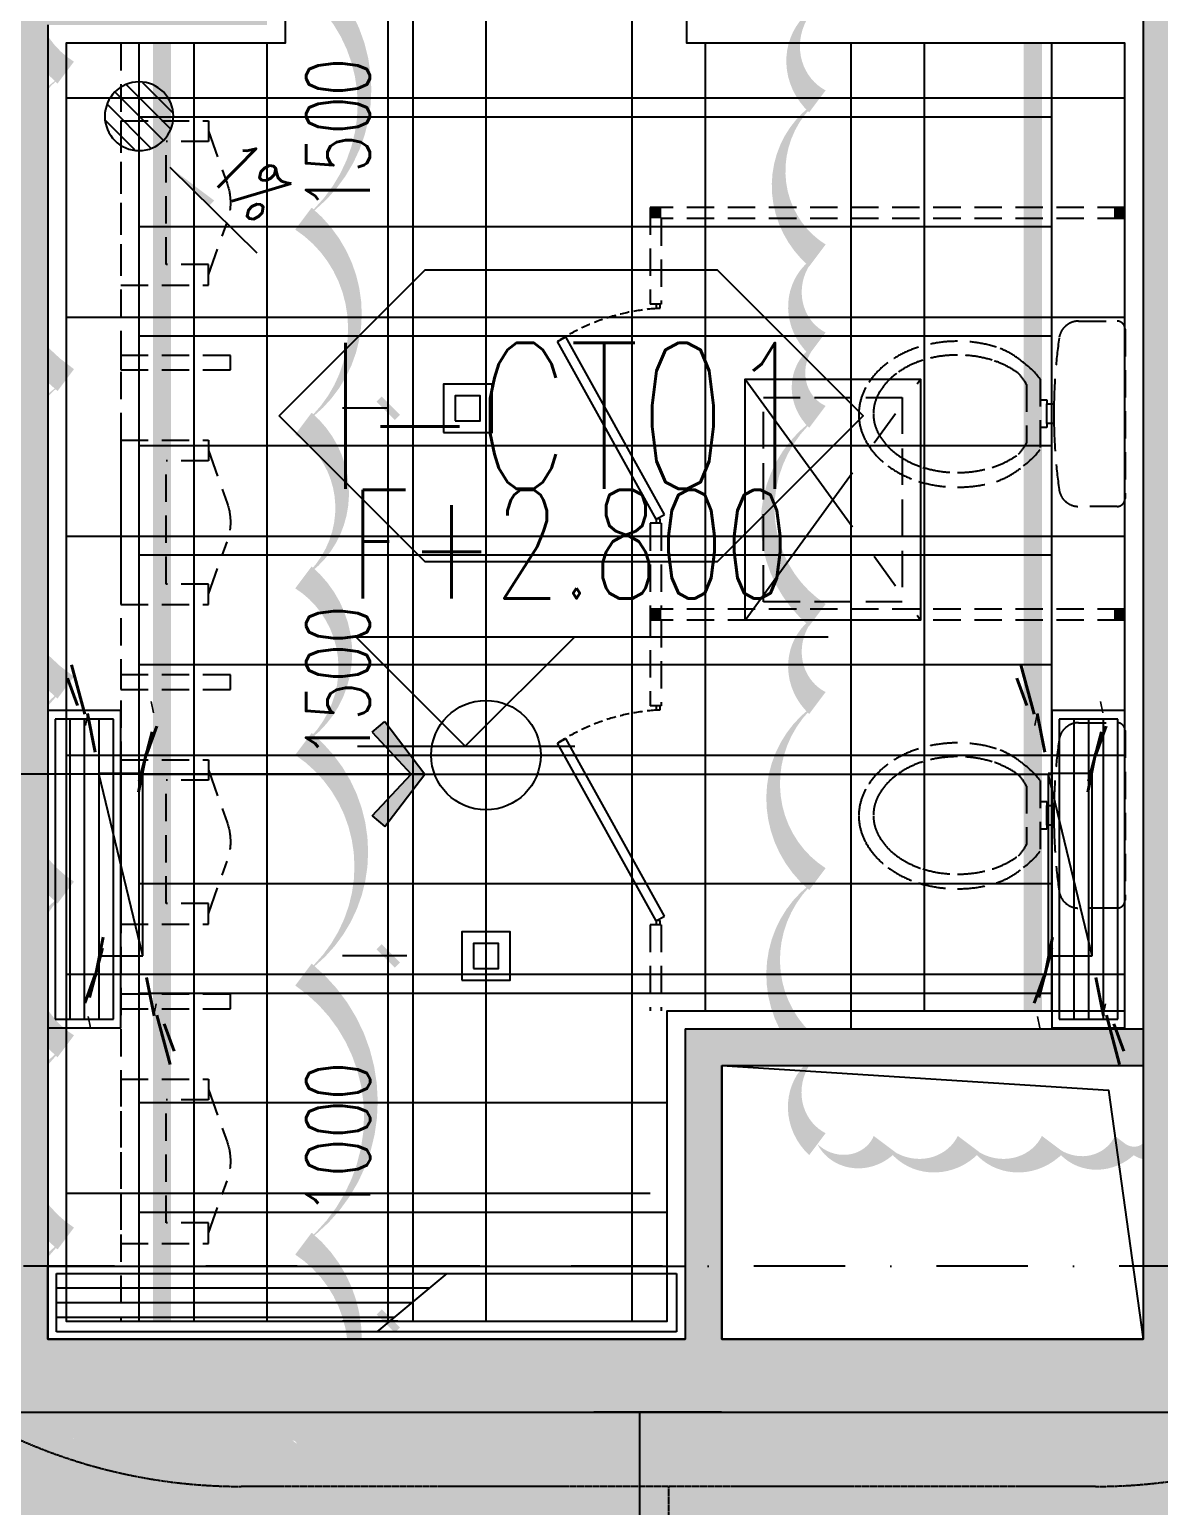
# Model space of a CAD drawing. Extents: x -354516 to 794396, y -401250 to -150594.
# Drawn here: x -19750 to -16656, y -373108 to -369063 of the extents above; entities that cross this region are included whole.
import ezdxf
from ezdxf.enums import TextEntityAlignment as Align

# ---------------------------------------------------------------- set-up
doc = ezdxf.new("R2010")
doc.units = 0
doc.header["$LTSCALE"] = 1000
doc.header["$MEASUREMENT"] = 0
for name, pattern in [('$0$HIDDEN', [0.375, 0.25, -0.125, 0, 0]), ('CENTER', [2, 1.25, -0.25, 0.25, -0.25]), ('DASH', [0.35, 0.25, -0.1]), ('DASHDOT2', [0.5, 0.25, -0.125, 0, -0.125]), ('DOTE', [2.4200000000000004, 2, -0.2, 0.02, -0.2])]:
    doc.linetypes.add(name, pattern=pattern)
for name, color, linetype in [('0-吊顶', 6, 'Continuous'), ('0-吊顶边界', 36, 'Continuous'), ('0-地面分缝', 37, 'Continuous'), ('0-灯具', 20, 'Continuous'), ('0-灯具修改0109', 140, 'Continuous'), ('0-设备风口', 5, 'Continuous'), ('0-设备风口（修改）', 71, 'Continuous'), ('A-轴线1', 1, 'DOTE'), ('A标-索引', 3, 'Continuous'), ('DIM_ELEV', 3, 'Continuous'), ('M-DUCT-S-DIFF', 6, 'DASH'), ('M-DUCT-S-EQ', 6, 'Continuous'), ('P-成活面', 4, 'Continuous'), ('PUB_DIM', 3, 'Continuous'), ('PUB_TEXT', 7, 'Continuous'), ('S-PLT', 30, 'Continuous'), ('WALL', 2, 'Continuous'), ('Z-材料', 3, 'Continuous'), ('墙体', 7, 'Continuous'), ('家具1', 61, 'Continuous'), ('楼梯', 145, 'Continuous'), ('门图', 134, 'Continuous')]:
    doc.layers.add(name, color=color, linetype=linetype)
doc.layers.add('0-地面材质_material hatch', color=251, linetype='Continuous', transparency=0.3)
doc.styles.add('_TCH_DIM', font='SIMPLEX', dxfattribs={"bigfont": 'GBCBIG'})
doc.styles.add('DIM', font='SimSun.ttf', dxfattribs={"width": 0.7})
doc.styles.add('DIM_FONT', font='SIMPLEX', dxfattribs={"width": 0.7, "bigfont": 'GBCBIG'})
doc.styles.add('HZ', font='tjromans.shx', dxfattribs={"width": 0.7, "bigfont": 'tjhztxt.shx'})
doc.styles.add('romans', font='romans', dxfattribs={"width": 0.7})
doc.dimstyles.new('_TCH_ARCH&&50', dxfattribs={"dimscale": 0.5, "dimtxt": 350, "dimasz": 100, "dimexe": 250, "dimexo": 300, "dimgap": 100, "dimtad": 1, "dimdec": 0, "dimzin": 0, "dimdsep": 46, "dimtxsty": 'DIM_FONT', "dimblk": 'ARCHTICK', "dimcen": 0.09, "dimclrd": 3, "dimclre": 3, "dimclrt": 7, "dimazin": 2, "dimtfac": 1, "dimtdec": 0, "dimtix": 1, "dimtmove": 2, "dimatfit": 3, "dimfxl": 0, "dimtolj": 1, "dimtzin": 0, "dimarcsym": 0})
doc.dimstyles.new('DIM', dxfattribs={"dimtxt": 2.5, "dimasz": 1, "dimexe": 1, "dimexo": 1, "dimgap": 1, "dimtad": 1, "dimdec": 0, "dimzin": 0, "dimdsep": 46, "dimtxsty": 'DIM', "dimblk": 'ARCHTICK', "dimcen": 0, "dimclrd": 5, "dimclre": 5, "dimclrt": 35, "dimadec": 0, "dimazin": 0, "dimtfac": 0.5, "dimtdec": 0, "dimtix": 1, "dimtmove": 2, "dimatfit": 2, "dimldrblk": 'A', "dimfxl": 0, "dimtolj": 1, "dimtzin": 0, "dimlwd": -1, "dimlwe": -1, "dimarcsym": 0})

# ---------------------------------------------------------------- blocks, each defined once
blk = doc.blocks.new('510I-01-LBBRestroom-plan-01$0$wtqyy')
at = {"layer": '0-灯具'}
for points in [[(-106.5, -26.5), (26.5, -26.5), (26.5, 106.5), (-106.5, 106.5)], [(-74.5, 5.5), (-5.5, 5.5), (-5.5, 74.5), (-74.5, 74.5)]]:
    blk.add_lwpolyline(points, close=True, dxfattribs=at)
blk = doc.blocks.new('A$C75901973')
at = {"layer": '0-设备风口'}
for p, q in [((0, -869.9999999999709), (0, 0)), ((0, 0), (200, 0)), ((200, 0), (200, -869.9999999999709)), ((20, -845.9999999999709), (20, -24)), ((20, -24), (180, -24)), ((60.00018899091447, -24), (60, -845.9999999999709)), ((100.0001683311821, -24), (100, -845.9999999999709)), ((140.0001453677723, -24), (140, -845.9999999999709)), ((180, -24), (180, -845.9999999999709)), ((180, -845.9999999999709), (20, -845.9999999999709)), ((200, -869.9999999999709), (0, -869.9999999999709))]:
    blk.add_line(p, q, dxfattribs=at)
at = {"layer": '0-设备风口', "linetype": 'ByBlock'}
blk.add_lwpolyline([(0, -869.9999999999709), (0, 0), (200, 0), (200, -869.9999999999709)], close=True, dxfattribs=at)
blk = doc.blocks.new('M-EADF-4')
at = {"color": 251, "linetype": 'CENTER', "ltscale": 0.4}
for p, q in [((331.8548851874934, 241.3490074090861), (-328.1451148125066, -238.6509925909139)), ((-328.1451148125066, 241.3490074090861), (331.8548851874934, -238.6509925909139))]:
    blk.add_line(p, q, dxfattribs=at)
blk.add_lwpolyline([(331.8548851874934, 241.3490074090861), (-328.1451148125066, 241.3490074090861), (-328.1451148125066, -238.6509925909139), (331.8548851874934, -238.6509925909139)], close=True)
at = {"color": 95, "linetype": 'DASH', "ltscale": 0.4}
blk.add_lwpolyline([(281.8548851874934, 191.3490074090861), (-278.1451148125066, 191.3490074090861), (-278.1451148125066, -188.6509925909139), (281.8548851874934, -188.6509925909139)], close=True, dxfattribs=at)
blk = doc.blocks.new('TJ-FK3')
for p, q in [((0.5, 0.5000000000109139), (-0.5, 0.5000000000109139)), ((-0.5, 0.5000000000109139), (-0.5, -0.5000000000109139)), ((0.5, -0.5000000000109139), (0.5, 0.5000000000109139)), ((-0.5, -0.5000000000109139), (0.5, -0.5000000000109139))]:
    blk.add_line(p, q)
at = {"color": 95}
blk.add_line((-0.5, -0.5000000000109139), (0.5, 0.5000000000109139), dxfattribs=at)
at = {"color": 95, "style": 'romans'}
for height, rotation, text_generation_flag, width, p in [(0.654350400000001, 311.9912634688246, 4, 0.7999999999999938, (-0.946558161143912, 1.379098507117305)), (0.654350400000001, 48.00873653117544, 6, 0.7999999999999938, (0.946558161143912, 1.379098507117305)), (0.4436329971176255, 123.4898884080581, 6, 0.8000000000000188, (-0.9503797233537625, 0.7664512077863037)), (0.4436329971176255, 236.5101115919419, 4, 0.8000000000000188, (0.9503797233537625, 0.7664512077863037)), (0.4436329971176305, 320.4926385295876, 4, 0.7999999999999909, (-0.7543717489952542, 0.9428834698555875)), (0.1337774737157268, 41.99126346882271, 4, 0.7999999999999959, (-0.8762879117875855, 0.7825028944571386)), (0.4436329971176305, 39.50736147041247, 6, 0.7999999999999909, (0.7543717489952542, 0.9428834698555875)), (0.1337774737157268, 318.0087365311772, 6, 0.7999999999999959, (0.8762879117875855, 0.7825028944571386)), (0.4436329971176305, 219.5073614704124, 6, 0.7999999999999909, (-0.7543717489952542, -0.9428834698555875)), (0.4436329971176255, 56.51011159194187, 4, 0.8000000000000188, (-0.9503797233537625, -0.7664512077863037)), (0.4436329971176255, 303.4898884080581, 6, 0.8000000000000188, (0.9503797233537625, -0.7664512077863037)), (0.4436329971176305, 140.4926385295875, 4, 0.7999999999999909, (0.7543717489952542, -0.9428834698555875)), (0.1337774737157268, 138.0087365311773, 6, 0.7999999999999959, (-0.8762879117875855, -0.7825028944571386)), (0.1337774737157268, 221.9912634688228, 4, 0.7999999999999959, (0.8762879117875855, -0.7825028944571386)), (0.654350400000001, 228.0087365311754, 6, 0.7999999999999938, (-0.946558161143912, -1.379098507117305)), (0.654350400000001, 131.9912634688245, 4, 0.7999999999999938, (0.946558161143912, -1.379098507117305))]:
    blk.add_text('-', height=height, rotation=rotation, dxfattribs=dict(at, text_generation_flag=text_generation_flag, width=width)).set_placement(p)
blk = doc.blocks.new('$TwtSys$00000125')
blk.add_circle((0, 0, 1e-08), 0.6666666666666666)
blk = doc.blocks.new('GRID')
at = {"layer": '墙体', "color": 250, "linetype": 'DASHDOT2', "lineweight": -3}
blk.add_line((107436.3835067166, 12586.54070517188), (-19063.61649328339, 12586.54070517188), dxfattribs=at)
blk = doc.blocks.new('TL-01')
at = {"layer": 'Z-材料'}
blk.add_lwpolyline([(-8, 0), (-4, 4), (4, 4), (8, 0), (4, -4), (-4, -4)], close=True, dxfattribs=at)
at = {"layer": 'Z-材料', "color": 6, "style": 'HZ', "width": 0.7}
blk.add_attdef('A', text='', height=4.5, dxfattribs=at).set_placement((0, 0), align=Align.MIDDLE_CENTER)
blk = doc.blocks.new('_ArchTick')
at = {"color": 0, "linetype": 'ByBlock', "const_width": 0.4}
blk.add_lwpolyline([(-0.5, -0.5), (0.5, 0.5)], dxfattribs=at)
blk = doc.blocks.new('*D294')
at = {"layer": 'Defpoints', "color": 0}
for p in [(-18767.58965030599, -371599.9999980917), (-18566.50971526885, -371599.9999980917), (-18591.76720462374, -372599.9999980929)]:
    blk.add_point(p, dxfattribs=at)
at = {"layer": 'PUB_DIM', "color": 3, "lineweight": -2}
for p, q in [((-18716.50971526885, -371599.9999980917), (-18892.58965030599, -371599.9999980917)), ((-18767.58965030599, -372599.9999980929), (-18767.58965030599, -371599.9999980917)), ((-18741.76720462374, -372599.9999980929), (-18892.58965030599, -372599.9999980929))]:
    blk.add_line(p, q, dxfattribs=at)
at = {"layer": 'PUB_DIM', "color": 3, "lineweight": -2, "xscale": 50, "yscale": 50, "zscale": 50}
for p, rotation in [((-18767.58965030599, -371599.9999980917), 90), ((-18767.58965030599, -372599.9999980929), 270)]:
    blk.add_blockref('_ArchTick', p, dxfattribs=dict(at, rotation=rotation))
at = {"layer": 'PUB_DIM', "color": 7, "insert": (-18905.08965030593, -372099.9999980923), "char_height": 175, "attachment_point": 5, "rotation": 90, "style": 'DIM_FONT'}
blk.add_mtext('\\A1;1000', dxfattribs=at)
blk = doc.blocks.new('*D295')
at = {"layer": 'Defpoints', "color": 0}
for p in [(-18767.73065795098, -370099.9999980917), (-18616.50971526885, -370099.9999980917), (-18566.50971526885, -371599.9999980917)]:
    blk.add_point(p, dxfattribs=at)
at = {"layer": 'PUB_DIM', "color": 3, "lineweight": -2}
for p, q in [((-18766.50971526885, -370099.9999980917), (-18892.73065795098, -370099.9999980917)), ((-18767.73065795098, -371599.9999980917), (-18767.73065795098, -370099.9999980917)), ((-18716.50971526885, -371599.9999980917), (-18892.73065795098, -371599.9999980917))]:
    blk.add_line(p, q, dxfattribs=at)
at = {"layer": 'PUB_DIM', "color": 3, "lineweight": -2, "xscale": 50, "yscale": 50, "zscale": 50}
for p, rotation in [((-18767.73065795098, -370099.9999980917), 90), ((-18767.73065795098, -371599.9999980917), 270)]:
    blk.add_blockref('_ArchTick', p, dxfattribs=dict(at, rotation=rotation))
at = {"layer": 'PUB_DIM', "color": 7, "insert": (-18905.23065795091, -370849.9999980917), "char_height": 175, "attachment_point": 5, "rotation": 90, "style": 'DIM_FONT'}
blk.add_mtext('\\A1;1500', dxfattribs=at)
blk = doc.blocks.new('*D296')
at = {"layer": 'Defpoints', "color": 0}
for p in [(-18767.73065795097, -368599.9999980917), (-18566.50971526885, -368599.9999980917), (-18616.50971526885, -370099.9999980917)]:
    blk.add_point(p, dxfattribs=at)
at = {"layer": 'PUB_DIM', "color": 3, "lineweight": -2}
for p, q in [((-18716.50971526885, -368599.9999980917), (-18892.73065795097, -368599.9999980917)), ((-18767.73065795098, -370099.9999980917), (-18767.73065795097, -368599.9999980917)), ((-18766.50971526885, -370099.9999980917), (-18892.73065795098, -370099.9999980917))]:
    blk.add_line(p, q, dxfattribs=at)
at = {"layer": 'PUB_DIM', "color": 3, "lineweight": -2, "xscale": 50, "yscale": 50, "zscale": 50}
for p, rotation in [((-18767.73065795097, -368599.9999980917), 90), ((-18767.73065795098, -370099.9999980917), 270)]:
    blk.add_blockref('_ArchTick', p, dxfattribs=dict(at, rotation=rotation))
at = {"layer": 'PUB_DIM', "color": 7, "insert": (-18905.23065795091, -369349.9999980917), "char_height": 175, "attachment_point": 5, "rotation": 90, "style": 'DIM_FONT'}
blk.add_mtext('\\A1;1500', dxfattribs=at)
blk = doc.blocks.new('*D369')
at = {"layer": 'Defpoints', "color": 0}
for p in [(-17705.03757340774, -372849.9999980917), (-18079.94769315455, -374450.0003686273), (-17705.03757340774, -374450.0003686273)]:
    blk.add_point(p, dxfattribs=at)
at = {"layer": 'PUB_DIM', "color": 3, "lineweight": -2}
for p, q in [((-17855.03757340774, -372849.9999980917), (-18204.94769315455, -372849.9999980917)), ((-18079.94769315455, -372849.9999980917), (-18079.94769315455, -374450.0003686273)), ((-17855.03757340774, -374450.0003686273), (-18204.94769315455, -374450.0003686273))]:
    blk.add_line(p, q, dxfattribs=at)
at = {"layer": 'PUB_DIM', "color": 3, "lineweight": -2, "xscale": 50, "yscale": 50, "zscale": 50}
for p, rotation in [((-18079.94769315455, -372849.9999980917), 90), ((-18079.94769315455, -374450.0003686273), 270)]:
    blk.add_blockref('_ArchTick', p, dxfattribs=dict(at, rotation=rotation))
at = {"layer": 'PUB_DIM', "color": 7, "insert": (-18217.44769315449, -373650.0001833595), "char_height": 175, "attachment_point": 5, "rotation": 90, "style": 'DIM_FONT'}
blk.add_mtext('\\A1;1600', dxfattribs=at)
blk = doc.blocks.new('$TwtSys$00000141')
for p, q in [((-94.19606303561523, 7.672111694559135), (-10.08309029082739, 91.78508443935061)), ((-94.19606303561523, 7.672111694559135), (-10.08309029082739, 91.78508443935061)), ((-87.21916889109707, -35.05448014085778), (35.05448014085778, 87.21916889110071)), ((-87.21916889109707, -35.05448014085778), (35.05448014085778, 87.21916889110071)), ((-66.46803743153214, -66.46803743153941), (66.46803743153214, 66.46803743153214)), ((-66.46803743153214, -66.46803743153578), (66.46803743153214, 66.46803743153214)), ((-32.35611368903483, -87.061266563549), (87.58274635417911, 32.87759347966494)), ((-32.35611368903483, -87.061266563549), (87.58274635417911, 32.87759347966858)), ((11.43110768805855, -92.25951895252001), (92.2594807012465, -11.43114593933933)), ((11.43110768805855, -92.25951895252001), (92.2594807012465, -11.43114593933933))]:
    blk.add_line(p, q)
blk.add_circle((0, 0), 94)
blk.add_circle((0, 0), 94)
blk = doc.blocks.new('A')
at = {"color": 134}
for p, q in [((-1.435067392276323, 1.147654099946521), (-1.089590771724032, 1.437450103912849)), ((-1.089590771724032, 1.437450103912849), (0, 0)), ((-1.435067392276323, 1.147654099946521), (-0.3688396396728422, 0)), ((-0.3688396396728422, 3.638e-12), (-2.127066897330223, 0)), ((-1.435067392276323, -1.147654099946521), (-0.3688396396728422, 0)), ((-1.089590771724032, -1.437450103912849), (0, 0)), ((-1.435067392276323, -1.147654099946521), (-1.089590771724032, -1.437450103912849))]:
    blk.add_line(p, q, dxfattribs=at)
for points in [[(-1.435067392276323, 1.147654099946521), (-1.089590771724032, 1.437450103912849), (-0.3688396396728422, 0), (0, 0)], [(-1.435067392276323, -1.147654099946521), (-1.089590771724032, -1.437450103912849), (-0.3688396396728422, 0), (0, 0)]]:
    blk.add_solid(points, dxfattribs=at)

msp = doc.modelspace()

# ---------------------------------------------------------------- hatches: boundary and pattern name
at = {"layer": '0-吊顶边界'}
h = msp.add_hatch(dxfattribs=at)
h.set_pattern_fill('_USER', color=250, scale=600, angle=90, pattern_type=0)
h.set_pattern_definition([(90, (-18100.00474119909, -366301.9602059883), (-600, 3.673940397442059e-14), [])])
h.paths.add_polyline_path([(-16749.99999993911, -366301.9602059882), (-16749.999999936, -367699.9999980845), (-17950.00971515716, -367699.999998087), (-17950.00971515716, -368050.0116662802), (-17750.00971514326, -368050.0116662848), (-17750.00971514326, -367899.9999980858), (-16749.99999993605, -367899.9999980858), (-16749.99358399392, -368800.0108327116), (-17950.00971515713, -368800.0092290323), (-17950.00971515712, -369100.0200558229), (-16949.99999993601, -369100.0200558226), (-16949.99999993911, -371799.9999985679), (-18004.00355237797, -371799.9999985702), (-18004.00355237664, -372600.0000014649), (-19450.00948246194, -372600.0000014631), (-19450.00948245461, -369100.0104317656), (-19000.00971515576, -369100.0104317659), (-19000.00971515573, -368800.0104317653), (-19450.00948246265, -368800.0104317653), (-19450.00948245907, -366301.9602059883)])
h = msp.add_hatch(dxfattribs=at)
h.set_pattern_fill('_USER', color=250, scale=300, pattern_type=0)
h.set_pattern_definition([(0, (-18100.00474119909, -366301.9602059883), (0, 300), [])])
h.paths.add_polyline_path([(-16749.99999993911, -366301.9602059882), (-16749.999999936, -367699.9999980845), (-17950.00971515716, -367699.999998087), (-17950.00971515716, -368050.0116662802), (-17750.00971514326, -368050.0116662848), (-17750.0097151538, -367899.9999980858), (-16749.99999994659, -367899.9999980858), (-16749.99358399392, -368800.0108327116), (-17950.00971515713, -368800.0092290323), (-17950.00971515712, -369100.0200558229), (-16949.99999993601, -369100.0200558226), (-16949.99999993911, -371799.9999985679), (-18004.00355237797, -371799.9999985702), (-18004.00355237664, -372600.0000014649), (-19450.00948246194, -372600.0000014631), (-19450.00948245461, -369100.0104317656), (-19000.00971515576, -369100.0104317659), (-19000.00971515573, -368800.0104317653), (-19450.00948246265, -368800.0104317653), (-19450.00948245907, -366301.9602059883)])
at = {"layer": '0-地面分缝'}
msp.add_hatch(color=256, dxfattribs=at).paths.add_polyline_path([(-19365.2301220286, -369439.9515273212), (-19258.38300886539, -369545.2306534988), (-19244.34579204161, -369530.9843717437)])
at = {"layer": '0-地面材质_material hatch'}
h = msp.add_hatch(dxfattribs=at)
h.set_pattern_fill('AR-CONC', color=256, scale=75)
h.set_pattern_definition([(49.99999999999999, (-498310856.1664237, -3090192758.000448), (537.9451369505651, -47.06410123694633), [56.25, -618.75]), (355, (-498310856.1664237, -3090192758.000448), (-104.06350020975, 564.1441002750089), [45, -495]), (100.45144446, (-498310811.337663, -3090192761.922456), (433.881635045334, 517.0799932264721), [47.80514399999993, -525.856583999999]), (46.18420000000002, (-498310856.1664237, -3090192608.000448), (800.4309980036793, -124.1394605948074), [84.37499999999987, -928.124999999999]), (96.63563549, (-498310789.463865, -3090192618.345428), (700.9964592556713, 730.5889505809129), [71.7077565, -788.7853199999998]), (351.1841639899999, (-498310856.1664237, -3090192608.000448), (700.9964587910798, 730.5889502024926), [67.5, -742.5000007499999]), (21, (-498310781.1664237, -3090192645.500448), (447.6802890888462, -301.9641679990041), [56.25, -618.75]), (326.0000000000001, (-498310781.1664237, -3090192645.500448), (182.4864989411863, 543.8625337851397), [45, -495]), (71.45144474, (-498310743.8597332, -3090192670.664129), (630.1667825474783, 241.8983646047654), [47.8051425, -525.856584]), (37.50000000000001, (-498310856.1664237, -3090192758.000448), (9.119891487968001, 249.6703903734836), [0, -488.9999999999999, 0, -502.5, 0, -496.875]), (7.499999999999999, (-498310856.1664237, -3090192758.000448), (197.3021530816115, 295.8087839117702), [0, -286.5, 0, -477.75, 0, -189.375]), (327.5, (-498311023.4164237, -3090192758.000448), (400.3668271293068, -16.91615380078482), [0, -187.5, 0, -585, 0, -776.25]), (317.5, (-498311098.4164237, -3090192758.000448), (437.3896270067897, 75.07873674923829), [0, -243.75, 0, -388.5, 0, -551.25])])
h.paths.add_polyline_path([(-21749.28975502215, -372649.9820161187), (-23530.90999648533, -372649.3737750374), (-23513.91107264719, -372734.3683967911), (-23611.96908936463, -372753.9800000511), (-22658.96006021462, -377519.0252189957), (-22560.90199438296, -377499.4136061989), (-22313.9110432621, -378734.3683910691), (-22411.97848395071, -378753.9800286614), (-22000.13675001822, -380813.1994419419), (-22490.42709163389, -380911.256998571), (-22259.04867140017, -382068.1367879235), (-10414.97396311722, -379699.3211675011), (-9276.888346767046, -374008.8313947045), (-10256.47591868601, -374008.8313947045), (-10488.36397801514, -372849.9999980905), (-11599.99999994138, -372849.9999980879), (-11598.81378185894, -372649.9999981048), (-13106.92520302813, -372649.9999980951), (-13099.99999994144, -372849.9999980886), (-13199.99999962543, -372849.9999981018), (-13199.99999991617, -373050.0000014626), (-13799.99999991617, -373050.0000014626), (-13799.99999991617, -372849.5220690094), (-16499.99999991617, -372849.9999981247), (-17854.16717501764, -372849.9999980918), (-19700.00000017916, -372849.9999980918), (-19901.51054892502, -372849.9820156418), (-21749.28975502215, -372849.9820156418)])
at = {"layer": 'WALL'}
h = msp.add_hatch(color=250, dxfattribs=at)
h.dxf.hatch_style = 1
edge = h.paths.add_edge_path()
edge.add_line((-16299.99999993935, -366249.9999980921), (-13799.99999993909, -366249.999998092))
edge.add_line((-13799.99999993909, -366249.999998092), (-13799.99999993909, -366049.9999980918))
edge.add_line((-13799.99999993909, -366049.9999980918), (-16499.99999993923, -366049.999998092))
edge.add_line((-16499.99999993923, -366049.999998092), (-16799.99999993801, -366049.999998092))
edge.add_line((-16799.99999993801, -366049.999998092), (-16799.99999993801, -366249.999998092))
edge.add_line((-16799.99999993801, -366249.999998092), (-16699.99999993921, -366249.999998092))
edge.add_line((-16699.99999993921, -366249.999998092), (-16699.99999993922, -372649.9999980922))
edge.add_line((-16699.99999993922, -372649.9999980922), (-17854.16717501781, -372649.9999980922))
edge.add_line((-17854.16717501781, -372649.9999980922), (-17854.16717501778, -371899.9924455565))
edge.add_line((-17854.16717501778, -371899.9924455565), (-16699.99999993815, -371899.9924455566))
edge.add_line((-16699.99999993815, -371899.9924455566), (-16699.99999993815, -371799.9924455566))
edge.add_line((-16699.99999993815, -371799.9924455566), (-17954.1671750166, -371799.992445557))
edge.add_line((-17954.1671750166, -371799.992445557), (-17954.16717501663, -372649.9999980914))
edge.add_line((-17954.16717501663, -372649.9999980914), (-19700.00000017908, -372649.9999980915))
edge.add_line((-19700.00000017908, -372649.9999980915), (-19700.00000017908, -369049.9999980865))
edge.add_line((-19700.00000017908, -369049.9999980865), (-19100.00971515931, -369049.9999980861))
edge.add_line((-19100.00971515931, -369049.9999980861), (-19100.00971515931, -368849.9999980861))
edge.add_line((-19100.00971515931, -368849.9999980861), (-19700.00948246268, -368849.9999980864))
edge.add_line((-19700.00948246268, -368849.9999980864), (-19700.00948246268, -366149.9999990233))
edge.add_line((-19700.00948246268, -366149.9999990233), (-17799.9999999404, -366149.9999990234))
edge.add_line((-17799.9999999404, -366149.9999990234), (-17799.9999999404, -366049.999998092))
edge.add_line((-17799.9999999404, -366049.999998092), (-19700.01475250828, -366049.999998092))
edge.add_line((-19700.01475250828, -366049.999998092), (-19700.01475250827, -365850.7332382523))
edge.add_line((-19700.01475250827, -365850.7332382523), (-19900.01475250837, -365850.7332382523))
edge.add_line((-19900.01475250837, -365850.7332382523), (-19900.01475250838, -366049.9999980919))
edge.add_line((-19900.01475250838, -366049.9999980919), (-20100.0094824624, -366049.9999980919))
edge.add_line((-20100.0094824624, -366049.9999980919), (-20100.00948246415, -366249.9999980921))
edge.add_line((-20100.00948246415, -366249.9999980921), (-19900.00948246239, -366249.9999980921))
edge.add_line((-19900.00948246239, -366249.9999980921), (-19900.00948246239, -368849.9999980861))
edge.add_line((-19900.00948246239, -368849.9999980861), (-22863.068633989, -368849.9999980861))
edge.add_line((-22863.068633989, -368849.9999980861), (-23343.09553685468, -366449.8654837572))
edge.add_arc((-23352.07843885159, -366150.0000014626), 300.0000000000231, 248.748127063835, 271.7158643751626, ccw=False)
edge.add_line((-23460.81899017299, -366429.5988077876), (-23547.63693480694, -366446.9623967144))
edge.add_line((-23547.63693480694, -366446.9623967144), (-23027.0294145322, -369049.9999980861))
edge.add_line((-23027.0294145322, -369049.9999980861), (-19900.00000017904, -369049.9999980861))
edge.add_line((-19900.00000017904, -369049.9999980861), (-19900.00000017904, -372649.9820156033))
edge.add_line((-19900.00000017904, -372649.9820156033), (-21749.3024729696, -372649.9820156032))
edge.add_arc((-22032.13882583931, -372750.0000014626), 300.0000000000255, 1.1084466677857563e-11, 19.474864092055213, ccw=False)
edge.add_arc((-22032.1388258393, -372750.0000014626), 299.9999999999964, -19.46757725884902, 0, ccw=False)
edge.add_line((-21749.28975504645, -372849.9820156032), (-19700.00948246242, -372849.9820156032))
edge.add_line((-19700.00948246242, -372849.9820156032), (-17854.16717501765, -372849.9999980917))
edge.add_line((-17854.16717501765, -372849.9999980917), (-16499.99999993923, -372849.9999980917))
edge.add_line((-16499.99999993923, -372849.9999980917), (-13799.99999993909, -372849.9999980921))
edge.add_line((-13799.99999993909, -372849.9999980921), (-13799.99999993909, -372649.999998092))
edge.add_line((-13799.99999993909, -372649.999998092), (-16299.99999993935, -372649.9999980918))
edge.add_line((-16299.99999993935, -372649.9999980918), (-16299.99999993935, -366249.9999980921))

# ---------------------------------------------------------------- linework, layer by layer
at = {"layer": '0-吊顶', "linetype": 'DASH', "ltscale": 0.01}
msp.add_lwpolyline([(-19170.11679899562, -365345.7318358743), (-16830.74306601155, -365345.7318358743, -0.414213562373095), (-15330.74306601155, -366845.7318358743), (-15330.74306601155, -371553.0431309068, -0.414213562373095), (-16830.74306601155, -373053.0431309068), (-19170.11679899562, -373053.0431309068, -0.414213562373095), (-20670.11679899562, -371553.0431309068), (-20670.11679899562, -366845.7318358743, -0.414213562373095)], format="xyb", close=True, dxfattribs=at)
msp.add_lwpolyline([(-18000.42993247378, -373053.0431342446), (-18000.42993247378, -375220.7066402757), (-16721.65611040461, -375220.7066402757)], dxfattribs=at)
at = {"layer": '0-吊顶边界'}
for p, q in [((-19450.00000017896, -372599.9999980914), (-19450.00000018134, -369099.9999980864)), ((-16949.99999993815, -371749.9924455566), (-16949.99999993818, -369099.9999980861))]:
    msp.add_line(p, q, dxfattribs=at)
at = {"layer": '0-地面分缝'}
for points in [[(-18500.00043525061, -366299.999998092), (-18500.05527574482, -372599.9999980931)], [(-19100.0248088263, -369099.9999980861), (-19100.05527576753, -372599.9999980922)], [(-17900.02480878087, -369099.9999980861), (-17900.04787654206, -371749.9924455588)], [(-17300.0248248767, -369099.9999980861), (-17300.04874706914, -371750.0000013963)], [(-19700.0094824616, -369250.0000014635), (-19700.00000017908, -369250.0000014635)], [(-19650.00000017908, -369250.0000014635), (-16749.99999993818, -369250.0000014635)], [(-19126.7301220286, -369674.9515273212), (-19365.2301220286, -369439.9515273212)], [(-19700.0094824616, -369850.0000014635), (-19700.00000017908, -369850.0000014635)], [(-19650.00000017905, -369850.0000014635), (-16749.99999993817, -369850.0000014635)], [(-19700.0094824616, -370450.0000014635), (-19700.00000017908, -370450.0000014635)], [(-19650.00000017904, -370450.0000014635), (-16749.99999993817, -370450.0000014635)], [(-19700.0094824616, -371050.0000014635), (-19700.00000017908, -371050.0000014635)], [(-19650.00000017901, -371050.0000014635), (-16749.99999993816, -371050.0000014635)], [(-19700.0094824616, -371650.0000014635), (-19700.00000017908, -371650.0000014635)], [(-19650.000000179, -371650.0000014635), (-16749.99999993815, -371650.0000014635)], [(-19700.0094824616, -372250.0000014635), (-19700.00000017908, -372250.0000014635)], [(-19650.00000017897, -372250.0000014635), (-18049.94784148302, -372250.0000014635)]]:
    msp.add_lwpolyline(points, dxfattribs=at)
at = {"layer": '0-灯具', "linetype": '$0$HIDDEN', "ltscale": 0.005, "const_width": 50}
for points in [[(-19387.33700959321, -372599.9999980915), (-19387.33700959308, -369099.9999980864)], [(-17002.06137194542, -369099.9999980861), (-17002.06137194442, -371749.9924455566)]]:
    msp.add_lwpolyline(points, dxfattribs=at)
at = {"layer": '0-灯具修改0109'}
for points in [[(-19650.87402620372, -368759.2915027293, 0, 75, 0.5), (-19650.87402620372, -369180.4179849427, 0, 75, 0.5), (-19650.87402620372, -370022.6709493697, 0, 75, 0.5), (-19650.87402620372, -370864.9239137964, 0, 75, 0.5), (-19650.87402620372, -371426.4258900811, 0, 75, 0.5), (-19650.87402620372, -371847.5523722945, 0, 75, 0.5), (-19650.87402620372, -372373.9604750613, 0, 75, 0.5), (-19650.87402620372, -372900.368577828, 0, 75, 0.5), (-19650.87402620372, -372949.500000753, 0, 75, 0.5), (-19376.69829525482, -372949.500000753, 0, 75, 0.5), (-19206.97046181025, -372949.500000753, 0, 75, 0.5), (-19037.24262836569, -372949.500000753, 0, 75, 0.5), (-18999.90250500789, -372949.500000753, 0, 75, 0.5), (-18999.90250500789, -372387.9980244684, 0, 75, 0.5), (-18999.90250500789, -371651.0266805949, 0, 75, 0.5), (-18999.90250500789, -371019.3369572746, 0, 75, 0.5), (-18999.90250500789, -370563.1166015435, 0, 75, 0.5), (-18999.90250500789, -370141.9901193301, 0, 75, 0.5), (-18999.90250500789, -369580.4881430456, 0, 75, 0.5), (-18999.90250500789, -368913.7045462074, 0, 75, 0.5)], [(-17592.34735413051, -368997.9162531036, 0, 75, 0.5), (-17592.34735413051, -369259.188743496, 0, 75, 0.5), (-17592.34735413051, -369681.2443048989, 0, 75, 0.5), (-17592.34735413051, -369922.4189114149, 0, 75, 0.5), (-17592.34735413051, -370123.3977501781, 0, 75, 0.5), (-17592.34735413051, -370666.0406148391, 0, 75, 0.5), (-17592.34735413051, -370907.2152213551, 0, 75, 0.5), (-17592.34735413051, -371389.564434387, 0, 75, 0.5), (-17592.34735413051, -371871.9136474189, 0, 75, 0.5), (-17592.34735413051, -372115.5, 0, 75, 0.5), (-17408.11303524664, -372115.5, 0, 75, 0.5), (-17177.82013664181, -372115.5, 0, 75, 0.5), (-16947.52723803698, -372115.5, 0, 75, 0.5), (-16747.94005924612, -372115.5, 0, 75, 0.5), (-16665.03461574838, -372115.5, 0, 75, 0.5), (-16665.03461574838, -371854.2275096077, 0, 75, 0.5), (-16665.03461574838, -371592.9550192154, 0, 75, 0.5), (-16665.03461574838, -371291.4867610705, 0, 75, 0.5), (-16665.03461574838, -370969.9206190492, 0, 75, 0.5), (-16665.03461574838, -370547.8650576463, 0, 75, 0.5), (-16665.03461574838, -370186.1031478723, 0, 75, 0.5), (-16665.03461574838, -369924.83065748, 0, 75, 0.5), (-16665.03461574838, -369683.656050964, 0, 75, 0.5), (-16665.03461574838, -369362.0899089428, 0, 75, 0.5), (-16665.03461574838, -368997.9162531036, 0, 75, 0.5)], [(-10326.83926059876, -376807.6928309072, 0, 75, 0.5), (-10326.83926059876, -375607.6928309072, 0, 75, 0.5), (-10326.83926059876, -374857.6928309072, 0, 75, 0.5), (-10326.83926059876, -373807.6928309072, 0, 75, 0.5), (-10326.83926059876, -373074.7155199917, 0, 75, 0.5), (-10976.83926059876, -373074.7155199917, 0, 75, 0.5), (-12176.83926059876, -373074.7155199917, 0, 75, 0.5), (-13526.83926059876, -373074.7155199917, 0, 75, 0.5), (-14326.83926059876, -373074.7155199917, 0, 75, 0.5), (-15376.83926059876, -373074.7155199917, 0, 75, 0.5), (-16726.83926059876, -373074.7155199917, 0, 75, 0.5), (-17476.83926059876, -373074.7155199917, 0, 75, 0.5), (-18076.83926059876, -373074.7155199917, 0, 75, 0.5), (-19026.83926059876, -373074.7155199917, 0, 75, 0.5), (-19676.83926059876, -373074.7155199917, 0, 75, 0.5), (-20476.83926059876, -373074.7155199917, 0, 75, 0.5), (-21426.83926059876, -373074.7155199917, 0, 75, 0.5), (-21806.4031187339, -373074.7155199917, 0, 75, 0.5), (-21806.4031187339, -373724.7155199917, 0, 75, 0.5), (-21806.4031187339, -374774.7155199917, 0, 75, 0.5), (-21806.4031187339, -375374.7155199917, 0, 75, 0.5), (-21806.4031187339, -375874.7155199917, 0, 75, 0.5)]]:
    msp.add_lwpolyline(points, format="xyseb", dxfattribs=at)
at = {"layer": '0-设备风口'}
for p, q in [((-19700.00948246185, -372650.0000014625), (-19700.00948246185, -372450.0000014625)), ((-19700.00948246185, -372450.0000014625), (-17954.22288598974, -372450.0000014626)), ((-17954.22288598974, -372450.0000014626), (-17954.22288598974, -372650.0000014626)), ((-19676.00948246185, -372630.0000014625), (-19676.00948246185, -372470.0000014625)), ((-19676.00948246185, -372470.0000014625), (-17978.22288598974, -372470.0000014626)), ((-18607.28067681696, -372470.0000014625), (-18799.28067681725, -372630.0000014625)), ((-17978.22288598974, -372470.0000014626), (-17978.22288598974, -372630.0000014626)), ((-18655.28067681738, -372510.000001463), (-19676.00948246185, -372510.0000014625)), ((-18703.28067681738, -372550.000001463), (-19676.00948246185, -372550.0000014625)), ((-18751.28067681738, -372590.000001463), (-19676.00948246185, -372590.0000014625)), ((-17954.22288598974, -372650.0000014626), (-19700.00948246185, -372650.0000014625)), ((-17978.22288598974, -372630.0000014626), (-19676.00948246185, -372630.0000014625))]:
    msp.add_line(p, q, dxfattribs=at)
at = {"layer": '0-设备风口', "linetype": 'ByBlock'}
msp.add_lwpolyline([(-19700.00948246185, -372450.0000014625), (-17954.22288598974, -372450.0000014626), (-17954.22288598974, -372650.0000014626), (-19700.00948246185, -372650.0000014625)], close=True, dxfattribs=at)
at = {"layer": '0-设备风口（修改）'}
msp.add_lwpolyline([(-20549.00000000001, -368731, 0, 75, 0.5), (-20549.00000000001, -369131, 0, 75, 0.5), (-20549.00000000001, -369431, 0, 75, 0.5), (-20549.00000000001, -369806, 0, 75, 0.5), (-20549.00000000001, -370181, 0, 75, 0.5), (-20549.00000000001, -370506, 0, 75, 0.5), (-20549.00000000001, -371031, 0, 75, 0.5), (-20549.00000000001, -371356, 0, 75, 0.5), (-20549.00000000001, -371681, 0, 75, 0.5), (-20549.00000000001, -372056, 0, 75, 0.5), (-20549.00000000001, -372456, 0, 75, 0.5), (-20549.00000000001, -372929, 0, 75, 0.5), (-20099.00000000001, -372929, 0, 75, 0.5), (-19774.00000000001, -372929, 0, 75, 0.5), (-19474.00000000001, -372929, 0, 75, 0.5), (-19074.00000000001, -372929, 0, 75, 0.5), (-18599.00000000001, -372929, 0, 75, 0.5), (-18199.00000000001, -372929, 0, 75, 0.5), (-17799.00000000001, -372929, 0, 75, 0.5), (-17474, -372929, 0, 75, 0.5), (-17024, -372929, 0, 75, 0.5), (-16596, -372929, 0, 75, 0.5)], format="xyseb", dxfattribs=at)
at = {"layer": 'DIM_ELEV'}
for p, q in [((-18556.57145370619, -371025.6349489981), (-18856.57145370619, -370725.6349489981)), ((-18856.57145370619, -370725.6349489981), (-17563.04151049131, -370725.6349489981)), ((-18556.57145370619, -371025.6349489981), (-18256.57145370619, -370725.6349489981)), ((-18852.04151049131, -371025.6349489981), (-18256.57145370619, -371025.6349489981))]:
    msp.add_line(p, q, dxfattribs=at)
at = {"layer": 'P-成活面', "color": 4}
msp.add_lwpolyline([(-19050.00971515934, -368799.9999980861), (-19050.00971515914, -369099.9999980861), (-19650.00000017908, -369099.9999980865), (-19650.00000017896, -372599.9999980915), (-18003.94784148304, -372599.9999980936), (-18003.947841483, -371749.9924455591), (-16749.99999993815, -371749.9924455566), (-16749.99999993818, -369099.9999980861), (-17950.0097151821, -369099.9999980932), (-17950.00971516079, -368799.9999980897)], dxfattribs=at)
at = {"layer": 'WALL', "color": 0}
for p, q in [((-16699.99999993921, -366249.999998092), (-16699.99999993922, -372649.9999980922)), ((-19700.00000017908, -369049.9999980865), (-19700.00000017908, -372649.9999980915)), ((-17954.1671750166, -371799.992445557), (-16699.99999993815, -371799.9924455566)), ((-17954.1671750166, -371799.992445557), (-17954.16717501663, -372649.9999980914)), ((-16699.99999993815, -371799.9924455566), (-16699.99999993815, -371899.9924455566)), ((-17854.16717501778, -371899.9924455565), (-16699.99999993815, -371899.9924455566)), ((-17854.16717501778, -371899.9924455565), (-17854.16717501781, -372649.9999980922)), ((-19700.00000017908, -372649.9999980915), (-17954.16717501663, -372649.9999980914)), ((-17854.16717501781, -372649.9999980922), (-16699.99999993922, -372649.9999980922)), ((-21749.28975504645, -372849.9820156032), (-19700.00948246242, -372849.9820156032)), ((-19700.00000017916, -372849.9999980917), (-17854.16717501765, -372849.9999980917)), ((-17854.16717501765, -372849.9999980917), (-16299.99999993923, -372849.9999980917))]:
    msp.add_line(p, q, dxfattribs=at)
at = {"layer": 'WALL'}
msp.add_line((-19700.00948246242, -372849.9820156032), (-19700.00000017916, -372849.9999980917), dxfattribs=at)
at = {"layer": 'WALL', "color": 0}
msp.add_lwpolyline([(-17854.16717501761, -371899.9924455578), (-16699.9999999392, -371899.9924455578), (-16699.99999993923, -372649.999998092), (-17854.16717501765, -372649.999998092)], close=True, dxfattribs=at)
at = {"layer": '家具1', "color": 137, "linetype": '$0$HIDDEN', "ltscale": 0.3}
for p, q in [((-19500.0557111507, -369099.9999980856), (-19500.0557111538, -372599.9895677829)), ((-19500.05571115108, -369312.4986942983), (-19500.05571115109, -369762.4986942983)), ((-19500.05571115108, -369312.4986942983), (-19260.05571115108, -369312.4986942983)), ((-19260.05571115108, -369312.4986942983), (-19260.05571115102, -369368.748728584)), ((-19260.05571115082, -369340.6237114416), (-19208.73424674326, -369484.3939184244)), ((-19375.70369058852, -369706.2486600126), (-19375.7036905884, -369368.748728584)), ((-19260.05571115102, -369368.748728584), (-19375.7036905884, -369368.748728584)), ((-16749.94681882786, -369549.9924406968), (-18049.94681882786, -369549.9924407706)), ((-18049.94681882786, -369549.9924407706), (-18049.94681881768, -369814.9924407701)), ((-18019.946818826, -369579.9924407683), (-18019.94681881768, -369814.9924407683)), ((-16749.94681882786, -369579.9924406954), (-18019.946818826, -369579.9924407683)), ((-19260.05571115135, -369734.3736771555), (-19208.73424693159, -369590.6034732154)), ((-19260.05571115115, -369706.2486600126), (-19375.70369058852, -369706.2486600126)), ((-19260.05571115109, -369762.4986942983), (-19260.05571115115, -369706.2486600126)), ((-19500.05571115109, -369762.4986942983), (-19260.05571115109, -369762.4986942983)), ((-18019.94681881768, -369814.9924407683), (-18049.94681881768, -369814.9924407701)), ((-16877.02840304604, -369861.1924407049), (-16771.54681881467, -369861.1924406982)), ((-16749.94681881347, -369882.7924406969), (-16749.94681878461, -370347.1924406968)), ((-19200.05571115147, -369954.9973905103), (-19500.05571115147, -369954.9973905104)), ((-19500.05571115147, -369954.9973905104), (-19500.05571115147, -369994.9973905104)), ((-19200.05571115147, -369994.9973905103), (-19200.05571115147, -369954.9973905103)), ((-19200.05571115147, -369994.9973905104), (-19200.05571115147, -369954.9973905104)), ((-19500.05571115147, -369994.9973905104), (-19200.05571115147, -369994.9973905103)), ((-16982.68039916747, -370019.7937807282), (-16982.68039915572, -370212.6838612274)), ((-17019.79395822307, -370034.8474129699), (-17019.79395821311, -370195.1374684572)), ((-16982.6803991639, -370077.1924407112), (-16963.63384284083, -370077.19244071)), ((-16963.63384284083, -370077.19244071), (-16963.63384284017, -370087.9924407101)), ((-16963.63384284017, -370087.9924407101), (-16944.63768292133, -370087.9924407089)), ((-16963.63384283681, -370141.9924407101), (-16963.63384284017, -370087.9924407101)), ((-16963.63384283681, -370141.9924407101), (-16963.63384283637, -370152.7924407101)), ((-16944.6376829182, -370141.9924407089), (-16963.63384283681, -370141.9924407101)), ((-19500.05571115402, -370187.4960867225), (-19500.05571115403, -370637.4960867225)), ((-19500.05571115402, -370187.4960867225), (-19260.05571115402, -370187.4960867225)), ((-19260.05571115402, -370187.4960867225), (-19260.05571115396, -370243.7461210082)), ((-16963.63384283637, -370152.7924407101), (-16982.68039915944, -370152.7924407113)), ((-19260.05571115376, -370215.6211038658), (-19208.7342467462, -370359.3913108485)), ((-19375.70369059146, -370581.2460524368), (-19375.70369059134, -370243.7461210082)), ((-19260.05571115396, -370243.7461210082), (-19375.70369059134, -370243.7461210082)), ((-16771.54681878312, -370368.7924406983), (-16877.02840301449, -370368.7924407049)), ((-18019.94681878226, -370414.9924407678), (-18049.94681878226, -370414.9924407701)), ((-18049.94681878226, -370414.9924407701), (-18049.94681876998, -370679.9924407706)), ((-18019.94681878226, -370414.9924407678), (-18019.94681877371, -370649.9924407678)), ((-19260.05571115429, -370609.3710695796), (-19208.73424693453, -370465.6008656395)), ((-19260.05571115409, -370581.2460524368), (-19375.70369059146, -370581.2460524368)), ((-19260.05571115403, -370637.4960867225), (-19260.05571115409, -370581.2460524368)), ((-19500.05571115403, -370637.4960867225), (-19260.05571115403, -370637.4960867225)), ((-16749.94784153949, -370649.9924406968), (-18049.94784153949, -370649.9924407706)), ((-18049.94784153949, -370649.9924407706), (-18049.94784152931, -370914.9924407701)), ((-16749.94681877184, -370649.9924406954), (-18019.94681877371, -370649.9924407678)), ((-16749.94681876998, -370679.9924406968), (-18049.94681876998, -370679.9924407706)), ((-18019.94784153763, -370679.9924407683), (-18019.94784152931, -370914.9924407683)), ((-16749.94784153949, -370679.9924406954), (-18019.94784153763, -370679.9924407683)), ((-19200.05571115225, -370829.9947829345), (-19500.05571115225, -370829.9947829345)), ((-19500.05571115225, -370829.9947829345), (-19500.05571115225, -370869.9947829345)), ((-19200.05571115225, -370869.9947829345), (-19200.05571115225, -370829.9947829345)), ((-19200.05571115225, -370869.9947829345), (-19200.05571115225, -370829.9947829345)), ((-19500.05571115225, -370869.9947829345), (-19200.05571115225, -370869.9947829345)), ((-18019.94784152931, -370914.9924407683), (-18049.94784152931, -370914.9924407701)), ((-16877.02942575766, -370961.1924407049), (-16771.5478415263, -370961.1924406982)), ((-16749.9478415251, -370982.7924406969), (-16749.94784149624, -371447.1924406968)), ((-19500.05571115425, -371062.4934791466), (-19500.05571115426, -371512.4934791466)), ((-19500.05571115425, -371062.4934791466), (-19260.05571115425, -371062.4934791467)), ((-19260.05571115425, -371062.4934791467), (-19260.0557111542, -371118.7435134324)), ((-19375.70369059169, -371456.243444861), (-19375.70369059157, -371118.7435134324)), ((-19260.0557111542, -371118.7435134324), (-19375.70369059157, -371118.7435134324)), ((-19260.05571115399, -371090.61849629), (-19208.73424674644, -371234.3887032728)), ((-16982.6814218791, -371119.7937807282), (-16982.68142186735, -371312.6838612274)), ((-17019.7949809347, -371134.8474129699), (-17019.79498092474, -371295.1374684572)), ((-16982.68142187553, -371177.1924407112), (-16963.63486555246, -371177.19244071)), ((-16963.63486555246, -371177.19244071), (-16963.63486555179, -371187.9924407101)), ((-16963.63486555179, -371187.9924407101), (-16944.63870563295, -371187.9924407089)), ((-16963.63486554844, -371241.9924407101), (-16963.63486555179, -371187.9924407101)), ((-16963.63486554844, -371241.9924407101), (-16963.634865548, -371252.7924407101)), ((-16944.63870562983, -371241.9924407089), (-16963.63486554844, -371241.9924407101)), ((-16963.634865548, -371252.7924407101), (-16982.68142187107, -371252.7924407113)), ((-19260.05571115452, -371484.3684620038), (-19208.73424693476, -371340.5982580638)), ((-19260.05571115432, -371456.243444861), (-19375.70369059169, -371456.243444861)), ((-19260.05571115426, -371512.4934791467), (-19260.05571115432, -371456.243444861)), ((-16771.54784149475, -371468.7924406983), (-16877.02942572612, -371468.7924407049)), ((-19500.05571115426, -371512.4934791466), (-19260.05571115426, -371512.4934791467)), ((-18019.94784149389, -371514.9924407678), (-18049.94784149389, -371514.9924407701)), ((-18049.94784149389, -371514.9924407701), (-18049.947841483, -371749.9924455591)), ((-18019.94784149389, -371514.9924407678), (-18019.94784148534, -371749.9924407678)), ((-19200.05571115225, -371704.9921753586), (-19500.05571115225, -371704.9921753587)), ((-19500.05571115225, -371704.9921753587), (-19500.05571115225, -371744.9921753587)), ((-19200.05571115225, -371744.9921753586), (-19200.05571115225, -371704.9921753586)), ((-19200.05571115225, -371744.9921753587), (-19200.05571115225, -371704.9921753587)), ((-19500.05571115225, -371744.9921753587), (-19200.05571115225, -371744.9921753586)), ((-19500.05571115449, -371937.4908715708), (-19500.0557111545, -372387.4908715708)), ((-19500.05571115449, -371937.4908715708), (-19260.05571115449, -371937.4908715708)), ((-19260.05571115449, -371937.4908715708), (-19260.05571115443, -371993.7409058565)), ((-19260.05571115423, -371965.6158887142), (-19208.73424674667, -372109.3860956969)), ((-19375.70369059193, -372331.2408372852), (-19375.70369059181, -371993.7409058566)), ((-19260.05571115443, -371993.7409058565), (-19375.70369059181, -371993.7409058566)), ((-19260.05571115476, -372359.365854428), (-19208.734246935, -372215.5956504879)), ((-19260.05571115456, -372331.2408372851), (-19375.70369059193, -372331.2408372852)), ((-19260.0557111545, -372387.4908715708), (-19260.05571115456, -372331.2408372851)), ((-19500.0557111545, -372387.4908715708), (-19260.0557111545, -372387.4908715708))]:
    msp.add_line(p, q, dxfattribs=at)
for points in [[(-18034.05157783654, -369815.1521247712), (-18034.0515778375, -369825.9201081636), (-18022.53594226885, -369825.9201081627), (-18022.53594226789, -369815.1521247685)], [(-18022.53594223061, -370414.9841247689), (-18022.53594223113, -370402.9943709545), (-18034.05157779978, -370402.9943709539), (-18034.05157779926, -370414.9841247707)], [(-18034.05260054817, -370915.1521247712), (-18034.05260054913, -370925.9201081636), (-18022.53696498048, -370925.9201081627), (-18022.53696497952, -370915.1521247685)], [(-18022.53696494224, -371514.9841247689), (-18022.53696494276, -371502.9943709545), (-18034.0526005114, -371502.9943709539), (-18034.05260051089, -371514.9841247707)]]:
    msp.add_lwpolyline(points, dxfattribs=at)
for points in [[(-17478.94681879896, -370116.2388210087, -0.128380851963308), (-17459.85132621352, -370043.0940832687, -0.106267858386305), (-17399.77060453628, -369974.9327582906, -0.0850651022026369), (-17315.33182938533, -369932.3734578817, -0.07442225656738125), (-17208.6223142294, -369916.4018706575, -0.07442225656738106), (-17101.91279907125, -369932.3734578684, -0.09398519693808477), (-17027.66162756423, -369974.9327582674, -0.0738717931688168), (-16982.68039916747, -370019.7937807282, -0.1309213330563596)], [(-17019.79395822307, -370034.8474129699, 0.07365400395430324), (-17041.2929345976, -370004.6604415508, 0.08506510220264732), (-17113.64441904642, -369968.1934445434, 0.07442225656737694), (-17208.62231422706, -369953.9777700205, 0.07442225656738169), (-17303.60020940548, -369968.1934445553, 0.08506510220263948), (-17375.95169385, -370004.6604415715, 0.1062678583862979), (-17424.89590694912, -370060.1874446053, 0.1283808519633133), (-17438.87815890262, -370113.7460604731, 0.1313960865787941)], [(-16982.68039915572, -370212.6838612274, -0.07387179316881685), (-17027.6616275469, -370257.5448836938, -0.09398519693808455), (-17101.9127990484, -370300.1041841022, -0.0744222565673809), (-17208.62231420433, -370316.0757713265, -0.07442225656738098), (-17315.33182936248, -370300.1041841155, -0.08506510220263751), (-17399.77060451896, -370257.544883717, -0.106267858386305), (-17459.85132620443, -370189.3835587463, -0.1283808519633083), (-17478.94681879896, -370116.2388210087, -0.1309213330563591)], [(-17019.79395821311, -370195.1374684572, -0.07365400395430324), (-17041.29293458389, -370225.3244398792, -0.08506510220264732), (-17113.64441902817, -370261.7914368954, -0.07442225656737694), (-17208.62231420705, -370276.0071114304, -0.07442225656738169), (-17303.60020938747, -370261.7914369073, -0.08506510220263948), (-17375.95169383629, -370225.3244398999, -0.1062678583862979), (-17424.89590694207, -370169.7974368722, -0.1283808519633133), (-17438.87815890269, -370116.2388210063, -0.1313960865787941)], [(-17478.94784151059, -371216.2388210087, -0.128380851963308), (-17459.85234892515, -371143.0940832687, -0.106267858386305), (-17399.77162724791, -371074.9327582906, -0.0850651022026369), (-17315.33285209696, -371032.3734578817, -0.07442225656738125), (-17208.62333694103, -371016.4018706575, -0.07442225656738106), (-17101.91382178288, -371032.3734578684, -0.09398519693808477), (-17027.66265027586, -371074.9327582674, -0.0738717931688168), (-16982.6814218791, -371119.7937807282, -0.1309213330563596)], [(-17019.7949809347, -371134.8474129699, 0.07365400395430324), (-17041.29395730923, -371104.6604415508, 0.08506510220264732), (-17113.64544175805, -371068.1934445434, 0.07442225656737694), (-17208.62333693869, -371053.9777700205, 0.07442225656738169), (-17303.60123211711, -371068.1934445553, 0.08506510220263948), (-17375.95271656163, -371104.6604415715, 0.1062678583862979), (-17424.89692966075, -371160.1874446053, 0.1283808519633133), (-17438.87918161425, -371213.7460604731, 0.1313960865787941)], [(-16982.68142186735, -371312.6838612274, -0.07387179316881685), (-17027.66265025853, -371357.5448836938, -0.09398519693808455), (-17101.91382176003, -371400.1041841022, -0.0744222565673809), (-17208.62333691596, -371416.0757713265, -0.07442225656738098), (-17315.33285207411, -371400.1041841155, -0.08506510220263751), (-17399.77162723058, -371357.544883717, -0.106267858386305), (-17459.85234891606, -371289.3835587463, -0.1283808519633083), (-17478.94784151059, -371216.2388210087, -0.1309213330563591)], [(-17019.79498092474, -371295.1374684572, -0.07365400395430324), (-17041.29395729551, -371325.3244398792, -0.08506510220264732), (-17113.6454417398, -371361.7914368954, -0.07442225656737694), (-17208.62333691868, -371376.0071114304, -0.07442225656738169), (-17303.6012320991, -371361.7914369073, -0.08506510220263948), (-17375.95271654792, -371325.3244398999, -0.1062678583862979), (-17424.8969296537, -371269.7974368722, -0.1283808519633133), (-17438.87918161432, -371216.2388210063, -0.1313960865787941)]]:
    msp.add_lwpolyline(points, format="xyb", dxfattribs=at)
for centre, radius, start, end in [((-16877.02840304268, -369915.1924407049), 54.00000000001548, 90.00000000354348, 172.0681383545887), ((-16771.54681881356, -369882.7924406983), 21.60000000000146, 3.335053305670289e-09, 90.00000000354348), ((-15443.00539916174, -370114.9924406161), 1501.875000000059, 172.0681383545887, 178.9699080292484), ((-15443.00539916174, -370114.9924406156), 1501.875000000025, 178.9699080292484, 181.0300919774207), ((-15443.00539916174, -370114.9924406151), 1501.875000000131, 181.0300919774207, 187.9318616521326), ((-16877.02840301808, -370314.7924407049), 54.00000000001133, 187.9318616521326, 270.0000000035435), ((-16771.5468187847, -370347.1924406982), 21.60000000000146, 270.0000000035435, 3.335053305670289e-09), ((-16877.02942575431, -371015.1924407049), 54.00000000001548, 90.00000000354348, 172.0681383545887), ((-16771.54784152519, -370982.7924406983), 21.60000000000146, 3.335053305670289e-09, 90.00000000354348), ((-15443.00642187337, -371214.9924406161), 1501.875000000059, 172.0681383545887, 178.9699080292484), ((-15443.00642187337, -371214.9924406156), 1501.875000000025, 178.9699080292484, 181.0300919774207), ((-15443.00642187337, -371214.9924406151), 1501.875000000131, 181.0300919774207, 187.9318616521326), ((-16877.02942572971, -371414.7924407049), 54.00000000001133, 187.9318616521326, 270.0000000035435), ((-16771.54784149633, -371447.1924406982), 21.60000000000146, 270.0000000035435, 3.335053305670289e-09)]:
    msp.add_arc(centre, radius, start, end, dxfattribs=at)
at = {"layer": '家具1', "color": 137, "linetype": '$0$HIDDEN', "ltscale": 0.3, "extrusion": (-1.558845951448698e-53, 7.507768341781364e-56, -1)}
for centre in [(-19274.85243266237, -369537.4986955563), (-19274.85243266531, -370412.4960879805), (-19274.85243266555, -371287.4934804047), (-19274.85243266578, -372162.4908728288)]:
    msp.add_ellipse(centre, major_axis=(-4.672443490684186e-10, -112.5000000012912), ratio=0.6666666666593565, start_param=4.220782803215332, end_param=5.20399516286272, dxfattribs=at)
at = {"layer": '家具1', "color": 137, "linetype": '$0$HIDDEN', "ltscale": 0.3}
for points in [[(-18049.94681882786, -369549.9924407706), (-18049.94681882786, -369579.9924407715), (-18019.94681882786, -369549.9924407678), (-18019.946818826, -369579.9924407683)], [(-16779.94681882972, -369549.9924406987), (-16779.946818826, -369579.9924406977), (-16749.94681882786, -369549.9924406968), (-16749.94681882786, -369579.9924406954)], [(-18049.94784153949, -370649.9924407706), (-18049.94784153949, -370679.9924407715), (-18019.94784153949, -370649.9924407678), (-18019.94784153763, -370679.9924407683)], [(-18049.94681877184, -370649.9924407715), (-18049.94681876998, -370679.9924407706), (-18019.94681877371, -370649.9924407678), (-18019.94681876998, -370679.9924407683)], [(-16779.94784154135, -370649.9924406987), (-16779.94784153763, -370679.9924406977), (-16749.94784153949, -370649.9924406968), (-16749.94784153949, -370679.9924406954)], [(-16779.94681877184, -370649.9924406973), (-16779.94681876998, -370679.9924406968), (-16749.94681877184, -370649.9924406954), (-16749.94681876998, -370679.9924406968)]]:
    msp.add_trace(points, dxfattribs=at)
at = {"layer": '楼梯'}
msp.add_lwpolyline([(-17854.16717501808, -371899.9924455577), (-16795.51361835108, -371967.4870317869), (-16700.00000017893, -372649.9999956756)], dxfattribs=at)
at = {"layer": '门图', "color": 145}
for p, q in [((-18304.05082183841, -369917.1887481798), (-18281.31771864192, -369904.0637849293)), ((-18011.31847459787, -370390.939810123), (-18281.31771864192, -369904.0637849293)), ((-18034.05157779622, -370404.0647733764), (-18304.05082183841, -369917.1887481798)), ((-18034.05157779622, -370404.0647733764), (-18011.31847459787, -370390.939810123)), ((-18304.05184455004, -371017.1887481798), (-18281.31874135355, -371004.0637849293)), ((-18034.05260050785, -371504.0647733764), (-18304.05184455004, -371017.1887481798)), ((-18011.3194973095, -371490.939810123), (-18281.31874135355, -371004.0637849293)), ((-18034.05260050785, -371504.0647733764), (-18011.3194973095, -371490.939810123))]:
    msp.add_line(p, q, dxfattribs=at)
at = {"layer": '门图', "color": 250, "linetype": '$0$HIDDEN', "ltscale": 0.1}
for centre in [(-17997.21953137799, -370385.5232059964), (-17997.22055408962, -371485.5232059964)]:
    msp.add_arc(centre, 559.895173386627, 93.77185943411128, 123.2309813155014, dxfattribs=at)

# ---------------------------------------------------------------- block references
at = {"layer": '0-地面分缝', "xscale": -1, "rotation": 359.9999885628516}
msp.add_blockref('$TwtSys$00000141', (-19449.897395408, -369300.042218222), dxfattribs=at)
at = {"layer": '0-灯具'}
for p in [(-18510.00971526885, -370139.9999980917), (-18460.00971526885, -371639.9999980917)]:
    msp.add_blockref('510I-01-LBBRestroom-plan-01$0$wtqyy', p, dxfattribs=at)
at = {"layer": '0-设备风口', "xscale": -1}
for p in [(-19500.00948250163, -370927.3115998503), (-16750.0557111527, -370927.3115998503)]:
    msp.add_blockref('A$C75901973', p, dxfattribs=at)
at = {"layer": 'A-轴线1'}
msp.add_blockref('GRID', (-41936.38350665566, -385036.5407097827), dxfattribs=at)
at = {"layer": 'M-DUCT-S-DIFF', "xscale": 500, "yscale": 120, "rotation": 90}
for p in [(-19500.00876393585, -371350.0000212975), (-16899.99928141295, -371350.0000212975)]:
    msp.add_blockref('TJ-FK3', p, dxfattribs=at)
at = {"layer": 'M-DUCT-S-EQ', "xscale": -1, "rotation": 90}
msp.add_blockref('M-EADF-4', (-17548.6509925304, -370348.1451128987), dxfattribs=at)
at = {"layer": 'S-PLT', "xscale": 225, "yscale": 225, "zscale": 225}
msp.add_blockref('$TwtSys$00000125', (-18500.00971526887, -371050.0000014626), dxfattribs=at)
at = {"layer": 'Z-材料'}
ref = msp.add_blockref('TL-01', (-18266.75364789593, -370120.9053063086), dxfattribs=dict(at, xscale=100, yscale=100, zscale=100))
ref.add_attrib('A', 'I-CT01', dxfattribs={"color": 6, "height": 400, "style": 'HZ', "width": 0.7}).set_placement((-18266.75364789593, -370120.9053063086), align=Align.MIDDLE_CENTER)

# ---------------------------------------------------------------- texts
at = {"layer": '0-地面分缝', "style": '_TCH_DIM', "width": 0.7058823529411765}
msp.add_text('1%', height=148.75, rotation=315.4235091364795, dxfattribs=at).set_placement((-19269.6791253255, -369460.3968662136))
at = {"layer": 'PUB_TEXT', "style": '_TCH_DIM', "width": 0.7058823529411765}
msp.add_text('F+2.800', height=297.5, dxfattribs=at).set_placement((-18873.04151049131, -370620.6349489981))

# ---------------------------------------------------------------- dimensions: what is measured, and where the dimension line sits
at = {"layer": 'PUB_DIM', "color": 250}
for base, p1, p2, picture, middle in [((-18767.73065795097, -368599.9999980917), (-18616.50971526885, -370099.9999980917), (-18566.50971526885, -368599.9999980917), '*D296', (-18905.23065795091, -369349.9999980917)), ((-18767.73065795098, -370099.9999980917), (-18566.50971526885, -371599.9999980917), (-18616.50971526885, -370099.9999980917), '*D295', (-18905.23065795091, -370849.9999980917)), ((-18767.58965030599, -371599.9999980917), (-18591.76720462374, -372599.9999980929), (-18566.50971526885, -371599.9999980917), '*D294', (-18905.08965030593, -372099.9999980923)), ((-18079.94769315455, -374450.0003686273), (-17705.03757340774, -372849.9999980917), (-17705.03757340774, -374450.0003686273), '*D369', (-18217.44769315449, -373650.0001833595))]:
    dim = msp.add_linear_dim(base=base, p1=p1, p2=p2, angle=90, dimstyle='_TCH_ARCH&&50', dxfattribs=at)
    dim.commit()
    dim.dimension.update_dxf_attribs({"geometry": picture, "text_midpoint": middle})

# ---------------------------------------------------------------- leaders
at = {"layer": 'A标-索引', "color": 3}
msp.add_leader([(-18667.85709690792, -371101.7550677181), (-27761.45470401245, -371101.7550677181)], dimstyle='DIM', override={"dimasz": 100, "dimgap": 1, "dimtad": 0, "dimclrd": 256}, dxfattribs=at)

doc.saveas('drawing.dxf')
